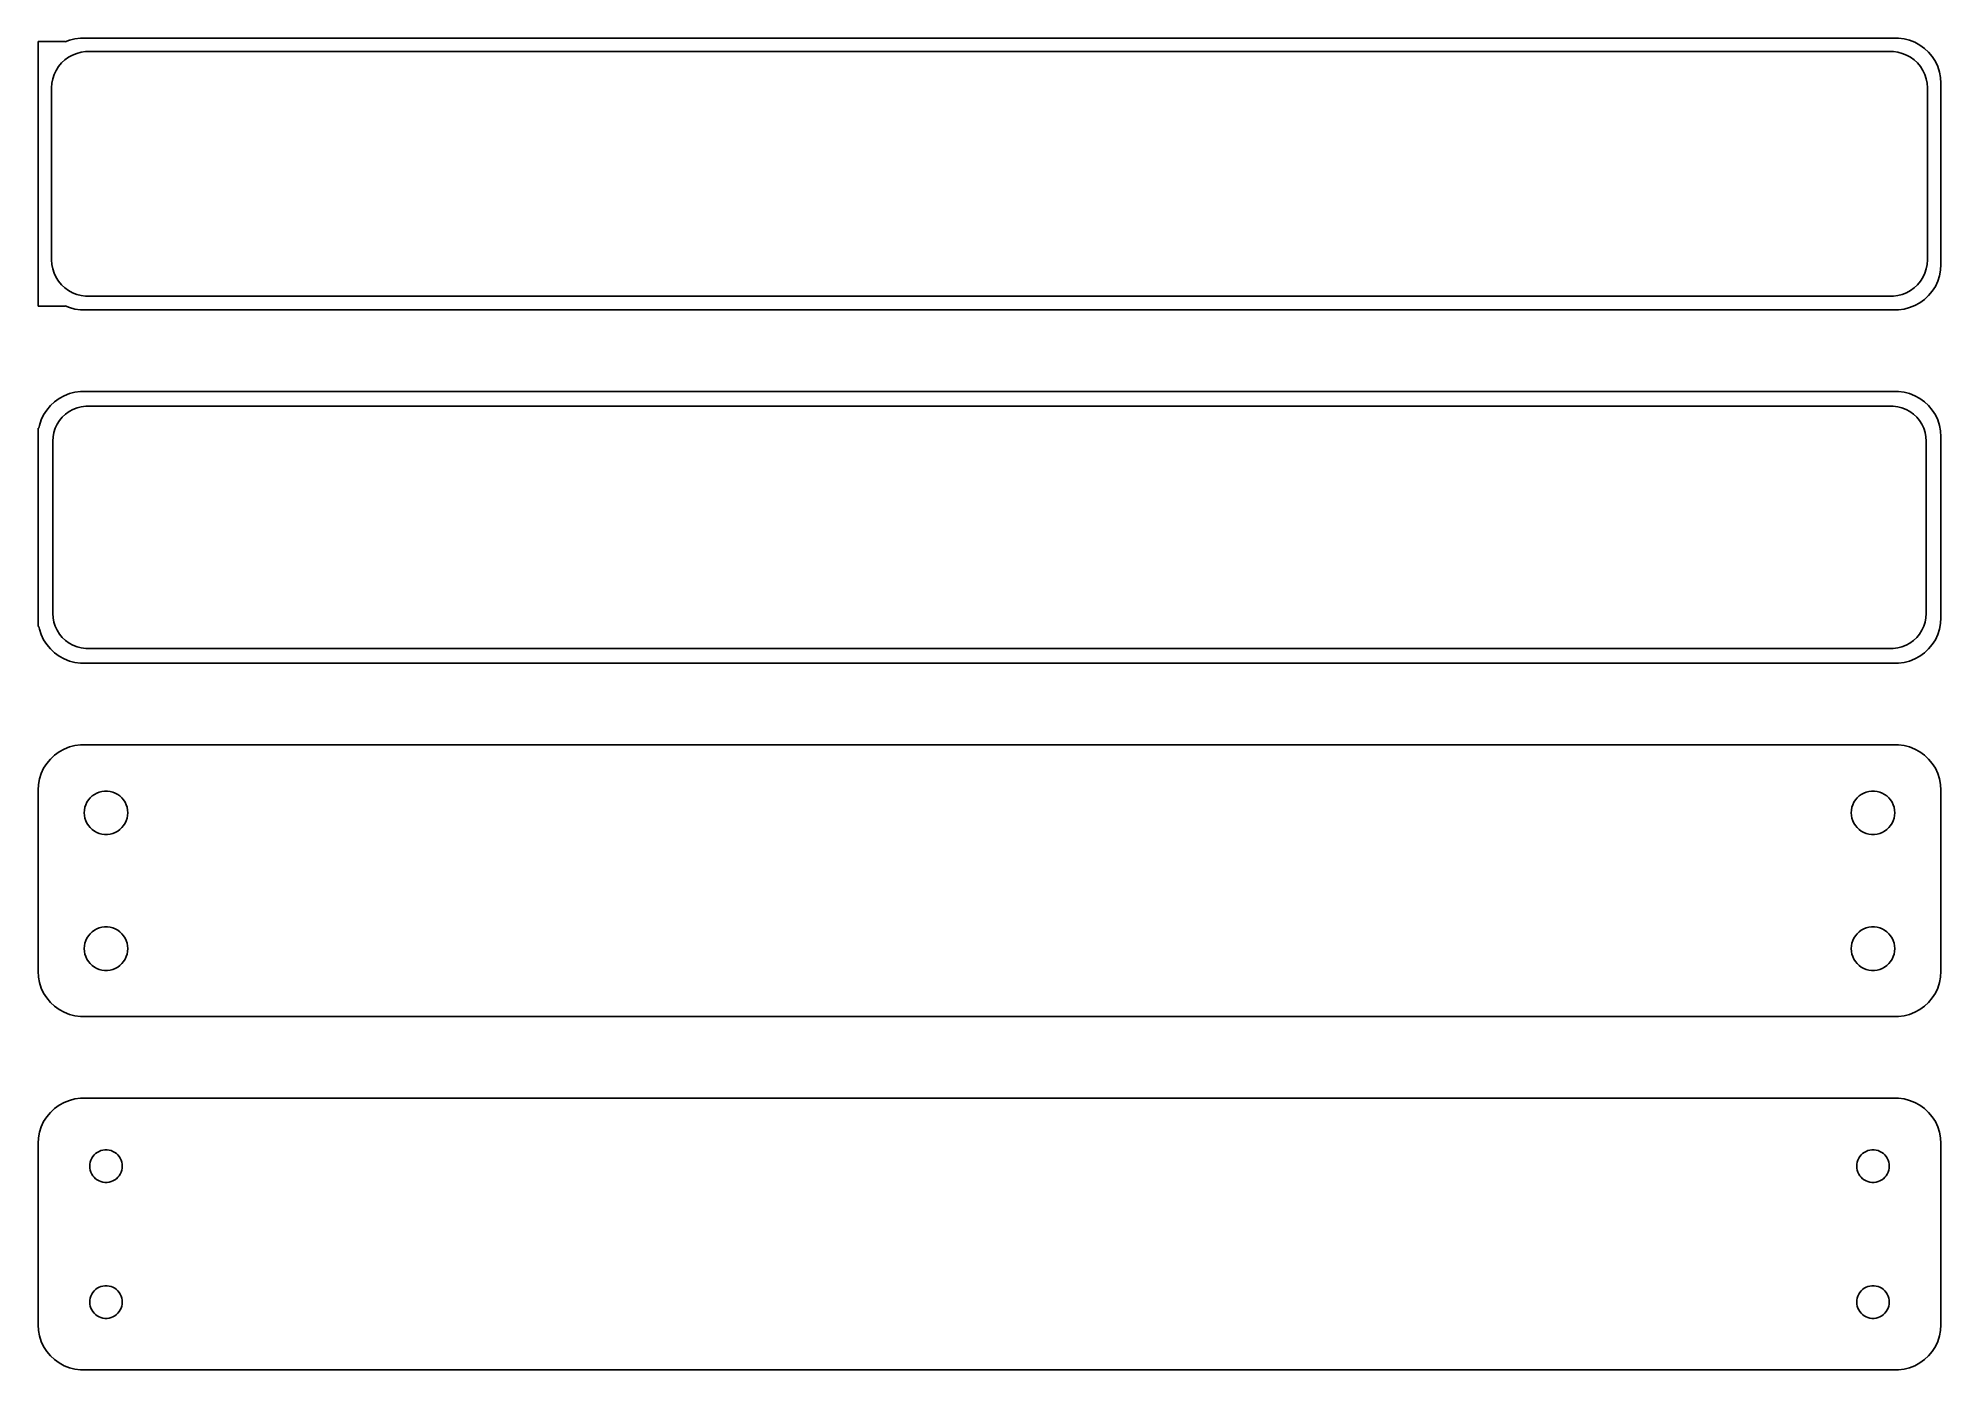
# Model space of a CAD drawing. Header units: metres. Extents: x -105 to 105, y 102 to 249.
import ezdxf

# ---------------------------------------------------------------- set-up
doc = ezdxf.new("R2010")
doc.units = ezdxf.units.M

msp = doc.modelspace()

# ---------------------------------------------------------------- linework, layer by layer
for p, q in [((-102, 248.615), (-105, 248.615)), ((-105, 248.615), (-105, 219.385)), ((-101.545, 248.755), (-102, 248.575)), ((-102, 248.575), (-102, 248.615)), ((-100.937, 248.911), (-101.545, 248.755)), ((-100.314, 248.99), (-100.937, 248.911)), ((100.314, 248.99), (-100.314, 248.99)), ((100.937, 248.911), (100.314, 248.99)), ((101.545, 248.755), (100.937, 248.911)), ((102.129, 248.524), (101.545, 248.755)), ((102.679, 248.222), (102.129, 248.524)), ((103.187, 247.853), (102.679, 248.222)), ((103.645, 247.423), (103.187, 247.853)), ((-103.005, 245.427), (-102.736, 245.851)), ((-102.736, 245.851), (-102.416, 246.238)), ((-102.416, 246.238), (-102.05, 246.582)), ((-102.05, 246.582), (-101.643, 246.877)), ((-101.643, 246.877), (-101.203, 247.119)), ((-101.203, 247.119), (-100.736, 247.304)), ((-100.736, 247.304), (-100.25, 247.429)), ((-100.25, 247.429), (-99.7512, 247.492)), ((-99.7512, 247.492), (99.7512, 247.492)), ((99.7512, 247.492), (100.25, 247.429)), ((100.25, 247.429), (100.736, 247.304)), ((100.736, 247.304), (101.203, 247.119)), ((101.203, 247.119), (101.643, 246.877)), ((101.643, 246.877), (102.05, 246.582)), ((102.05, 246.582), (102.416, 246.238)), ((102.416, 246.238), (102.736, 245.851)), ((102.736, 245.851), (103.005, 245.427)), ((104.045, 246.939), (103.645, 247.423)), ((104.382, 246.409), (104.045, 246.939)), ((104.649, 245.841), (104.382, 246.409)), ((104.843, 245.243), (104.649, 245.841)), ((-103.5, 243.5), (-103.468, 244.001)), ((-103.468, 244.001), (-103.374, 244.495)), ((-103.374, 244.495), (-103.219, 244.972)), ((-103.219, 244.972), (-103.005, 245.427)), ((103.005, 245.427), (103.219, 244.972)), ((103.219, 244.972), (103.374, 244.495)), ((103.374, 244.495), (103.468, 244.001)), ((103.468, 244.001), (103.5, 243.5)), ((104.961, 244.627), (104.843, 245.243)), ((105, 244), (104.961, 244.627)), ((105, 224), (105, 244)), ((-103.5, 224.5), (-103.5, 243.5)), ((103.5, 243.5), (103.5, 224.5)), ((-103.468, 223.999), (-103.5, 224.5)), ((-103.374, 223.505), (-103.468, 223.999)), ((-103.219, 223.028), (-103.374, 223.505)), ((-103.005, 222.573), (-103.219, 223.028)), ((103.219, 223.028), (103.005, 222.573)), ((103.374, 223.505), (103.219, 223.028)), ((103.468, 223.999), (103.374, 223.505)), ((103.5, 224.5), (103.468, 223.999)), ((104.649, 222.159), (104.843, 222.757)), ((104.843, 222.757), (104.961, 223.373)), ((104.961, 223.373), (105, 224)), ((-102.736, 222.149), (-103.005, 222.573)), ((-102.416, 221.762), (-102.736, 222.149)), ((-102.05, 221.418), (-102.416, 221.762)), ((-101.643, 221.123), (-102.05, 221.418)), ((-101.203, 220.881), (-101.643, 221.123)), ((-100.736, 220.696), (-101.203, 220.881)), ((-100.25, 220.571), (-100.736, 220.696)), ((-99.7512, 220.508), (-100.25, 220.571)), ((99.7512, 220.508), (-99.7512, 220.508)), ((100.25, 220.571), (99.7512, 220.508)), ((100.736, 220.696), (100.25, 220.571)), ((101.203, 220.881), (100.736, 220.696)), ((101.643, 221.123), (101.203, 220.881)), ((102.05, 221.418), (101.643, 221.123)), ((102.416, 221.762), (102.05, 221.418)), ((102.736, 222.149), (102.416, 221.762)), ((103.005, 222.573), (102.736, 222.149)), ((103.187, 220.147), (103.645, 220.577)), ((103.645, 220.577), (104.045, 221.061)), ((104.045, 221.061), (104.382, 221.591)), ((104.382, 221.591), (104.649, 222.159)), ((-105, 219.385), (-102, 219.385)), ((-102, 219.385), (-102, 219.425)), ((-102, 219.425), (-101.545, 219.245)), ((-101.545, 219.245), (-100.937, 219.089)), ((-100.937, 219.089), (-100.314, 219.01)), ((-100.314, 219.01), (100.314, 219.01)), ((100.314, 219.01), (100.937, 219.089)), ((100.937, 219.089), (101.545, 219.245)), ((101.545, 219.245), (102.129, 219.476)), ((102.129, 219.476), (102.679, 219.778)), ((102.679, 219.778), (103.187, 220.147)), ((-104.045, 207.939), (-104.382, 207.409)), ((-103.645, 208.423), (-104.045, 207.939)), ((-103.187, 208.853), (-103.645, 208.423)), ((-102.679, 209.222), (-103.187, 208.853)), ((-102.129, 209.524), (-102.679, 209.222)), ((-101.545, 209.755), (-102.129, 209.524)), ((-101.575, 207.77), (-101.149, 208.004)), ((-100.937, 209.911), (-101.545, 209.755)), ((-101.149, 208.004), (-100.697, 208.183)), ((-100.314, 209.99), (-100.937, 209.911)), ((-100.697, 208.183), (-100.226, 208.304)), ((100.314, 209.99), (-100.314, 209.99)), ((-100.226, 208.304), (-99.7432, 208.365)), ((-99.7432, 208.365), (99.7432, 208.365)), ((99.7432, 208.365), (100.226, 208.304)), ((100.226, 208.304), (100.697, 208.183)), ((100.937, 209.911), (100.314, 209.99)), ((100.697, 208.183), (101.149, 208.004)), ((101.545, 209.755), (100.937, 209.911)), ((101.149, 208.004), (101.575, 207.77)), ((102.129, 209.524), (101.545, 209.755)), ((102.679, 209.222), (102.129, 209.524)), ((103.187, 208.853), (102.679, 209.222)), ((103.645, 208.423), (103.187, 208.853)), ((104.045, 207.939), (103.645, 208.423)), ((104.382, 207.409), (104.045, 207.939)), ((-104.9, 205.944), (-105, 205.944)), ((-105, 205.944), (-105, 184.056)), ((-104.843, 206.243), (-104.9, 205.944)), ((-104.649, 206.841), (-104.843, 206.243)), ((-104.382, 207.409), (-104.649, 206.841)), ((-103.251, 205.463), (-103.101, 205.926)), ((-103.101, 205.926), (-102.894, 206.366)), ((-102.894, 206.366), (-102.633, 206.776)), ((-102.633, 206.776), (-102.323, 207.151)), ((-102.323, 207.151), (-101.969, 207.484)), ((-101.969, 207.484), (-101.575, 207.77)), ((101.575, 207.77), (101.969, 207.484)), ((101.969, 207.484), (102.323, 207.151)), ((102.323, 207.151), (102.633, 206.776)), ((102.633, 206.776), (102.894, 206.366)), ((102.894, 206.366), (103.101, 205.926)), ((103.101, 205.926), (103.251, 205.463)), ((104.649, 206.841), (104.382, 207.409)), ((104.843, 206.243), (104.649, 206.841)), ((104.961, 205.627), (104.843, 206.243)), ((-103.373, 204.5), (-103.342, 204.985)), ((-103.373, 185.5), (-103.373, 204.5)), ((-103.342, 204.985), (-103.251, 205.463)), ((103.251, 205.463), (103.342, 204.985)), ((103.342, 204.985), (103.373, 204.5)), ((103.373, 204.5), (103.373, 185.5)), ((105, 205), (104.961, 205.627)), ((105, 185), (105, 205)), ((-103.342, 185.015), (-103.373, 185.5)), ((-103.251, 184.537), (-103.342, 185.015)), ((103.342, 185.015), (103.251, 184.537)), ((103.373, 185.5), (103.342, 185.015)), ((104.961, 184.373), (105, 185)), ((-105, 184.056), (-104.9, 184.056)), ((-104.9, 184.056), (-104.843, 183.757)), ((-104.843, 183.757), (-104.649, 183.159)), ((-104.649, 183.159), (-104.382, 182.591)), ((-103.101, 184.074), (-103.251, 184.537)), ((-102.894, 183.634), (-103.101, 184.074)), ((-102.633, 183.224), (-102.894, 183.634)), ((-102.323, 182.849), (-102.633, 183.224)), ((-101.969, 182.516), (-102.323, 182.849)), ((102.323, 182.849), (101.969, 182.516)), ((102.633, 183.224), (102.323, 182.849)), ((102.894, 183.634), (102.633, 183.224)), ((103.101, 184.074), (102.894, 183.634)), ((103.251, 184.537), (103.101, 184.074)), ((104.382, 182.591), (104.649, 183.159)), ((104.649, 183.159), (104.843, 183.757)), ((104.843, 183.757), (104.961, 184.373)), ((-104.382, 182.591), (-104.045, 182.061)), ((-104.045, 182.061), (-103.645, 181.577)), ((-103.645, 181.577), (-103.187, 181.147)), ((-103.187, 181.147), (-102.679, 180.778)), ((-102.679, 180.778), (-102.129, 180.476)), ((-101.575, 182.23), (-101.969, 182.516)), ((-101.149, 181.996), (-101.575, 182.23)), ((-100.697, 181.817), (-101.149, 181.996)), ((-100.226, 181.696), (-100.697, 181.817)), ((-99.7432, 181.635), (-100.226, 181.696)), ((99.7432, 181.635), (-99.7432, 181.635)), ((100.226, 181.696), (99.7432, 181.635)), ((100.697, 181.817), (100.226, 181.696)), ((101.149, 181.996), (100.697, 181.817)), ((101.575, 182.23), (101.149, 181.996)), ((101.969, 182.516), (101.575, 182.23)), ((102.129, 180.476), (102.679, 180.778)), ((102.679, 180.778), (103.187, 181.147)), ((103.187, 181.147), (103.645, 181.577)), ((103.645, 181.577), (104.045, 182.061)), ((104.045, 182.061), (104.382, 182.591)), ((-102.129, 180.476), (-101.545, 180.245)), ((-101.545, 180.245), (-100.937, 180.089)), ((-100.937, 180.089), (-100.314, 180.01)), ((-100.314, 180.01), (100.314, 180.01)), ((100.314, 180.01), (100.937, 180.089)), ((100.937, 180.089), (101.545, 180.245)), ((101.545, 180.245), (102.129, 180.476)), ((-102.679, 170.222), (-103.187, 169.853)), ((-102.129, 170.524), (-102.679, 170.222)), ((-101.545, 170.755), (-102.129, 170.524)), ((-100.937, 170.911), (-101.545, 170.755)), ((-100.314, 170.99), (-100.937, 170.911)), ((100.314, 170.99), (-100.314, 170.99)), ((100.937, 170.911), (100.314, 170.99)), ((101.545, 170.755), (100.937, 170.911)), ((102.129, 170.524), (101.545, 170.755)), ((102.679, 170.222), (102.129, 170.524)), ((103.187, 169.853), (102.679, 170.222)), ((-104.382, 168.409), (-104.649, 167.841)), ((-104.045, 168.939), (-104.382, 168.409)), ((-103.645, 169.423), (-104.045, 168.939)), ((-103.187, 169.853), (-103.645, 169.423)), ((103.645, 169.423), (103.187, 169.853)), ((104.045, 168.939), (103.645, 169.423)), ((104.382, 168.409), (104.045, 168.939)), ((104.649, 167.841), (104.382, 168.409)), ((-104.961, 166.627), (-105, 166)), ((-105, 166), (-105, 146)), ((-104.843, 167.243), (-104.961, 166.627)), ((-104.649, 167.841), (-104.843, 167.243)), ((104.843, 167.243), (104.649, 167.841)), ((104.961, 166.627), (104.843, 167.243)), ((105, 166), (104.961, 166.627)), ((105, 146), (105, 166)), ((-99.9, 163.5), (-99.8811, 163.801)), ((-99.8811, 163.801), (-99.8246, 164.097)), ((-99.8246, 164.097), (-99.7315, 164.383)), ((-99.7315, 164.383), (-99.6031, 164.656)), ((-99.6031, 164.656), (-99.4416, 164.911)), ((-99.4416, 164.911), (-99.2495, 165.143)), ((-99.2495, 165.143), (-99.0298, 165.349)), ((-99.0298, 165.349), (-98.786, 165.526)), ((-98.786, 165.526), (-98.5219, 165.672)), ((-98.5219, 165.672), (-98.2416, 165.783)), ((-98.2416, 165.783), (-97.9497, 165.857)), ((-97.9497, 165.857), (-97.6507, 165.895)), ((-97.6507, 165.895), (-97.3493, 165.895)), ((-97.3493, 165.895), (-97.0503, 165.857)), ((-97.0503, 165.857), (-96.7584, 165.783)), ((-96.7584, 165.783), (-96.4781, 165.672)), ((-96.4781, 165.672), (-96.214, 165.526)), ((-96.214, 165.526), (-95.9702, 165.349)), ((-95.9702, 165.349), (-95.7505, 165.143)), ((-95.7505, 165.143), (-95.5583, 164.911)), ((-95.5583, 164.911), (-95.3969, 164.656)), ((-95.3969, 164.656), (-95.2685, 164.383)), ((-95.2685, 164.383), (-95.1754, 164.097)), ((-95.1754, 164.097), (-95.1189, 163.801)), ((-95.1189, 163.801), (-95.1, 163.5)), ((95.1, 163.5), (95.1189, 163.801)), ((95.1189, 163.801), (95.1754, 164.097)), ((95.1754, 164.097), (95.2685, 164.383)), ((95.2685, 164.383), (95.3969, 164.656)), ((95.3969, 164.656), (95.5583, 164.911)), ((95.5583, 164.911), (95.7505, 165.143)), ((95.7505, 165.143), (95.9702, 165.349)), ((95.9702, 165.349), (96.214, 165.526)), ((96.214, 165.526), (96.4781, 165.672)), ((96.4781, 165.672), (96.7584, 165.783)), ((96.7584, 165.783), (97.0503, 165.857)), ((97.0503, 165.857), (97.3493, 165.895)), ((97.3493, 165.895), (97.6507, 165.895)), ((97.6507, 165.895), (97.9497, 165.857)), ((97.9497, 165.857), (98.2416, 165.783)), ((98.2416, 165.783), (98.5219, 165.672)), ((98.5219, 165.672), (98.786, 165.526)), ((98.786, 165.526), (99.0298, 165.349)), ((99.0298, 165.349), (99.2495, 165.143)), ((99.2495, 165.143), (99.4416, 164.911)), ((99.4416, 164.911), (99.6031, 164.656)), ((99.6031, 164.656), (99.7315, 164.383)), ((99.7315, 164.383), (99.8246, 164.097)), ((99.8246, 164.097), (99.8811, 163.801)), ((99.8811, 163.801), (99.9, 163.5)), ((-99.8811, 163.199), (-99.9, 163.5)), ((-99.8246, 162.903), (-99.8811, 163.199)), ((-99.7315, 162.617), (-99.8246, 162.903)), ((-99.6031, 162.344), (-99.7315, 162.617)), ((-99.4416, 162.089), (-99.6031, 162.344)), ((-99.2495, 161.857), (-99.4416, 162.089)), ((-99.0298, 161.651), (-99.2495, 161.857)), ((-95.7505, 161.857), (-95.9702, 161.651)), ((-95.5583, 162.089), (-95.7505, 161.857)), ((-95.3969, 162.344), (-95.5583, 162.089)), ((-95.2685, 162.617), (-95.3969, 162.344)), ((-95.1754, 162.903), (-95.2685, 162.617)), ((-95.1189, 163.199), (-95.1754, 162.903)), ((-95.1, 163.5), (-95.1189, 163.199)), ((95.1189, 163.199), (95.1, 163.5)), ((95.1754, 162.903), (95.1189, 163.199)), ((95.2685, 162.617), (95.1754, 162.903)), ((95.3969, 162.344), (95.2685, 162.617)), ((95.5583, 162.089), (95.3969, 162.344)), ((95.7505, 161.857), (95.5583, 162.089)), ((95.9702, 161.651), (95.7505, 161.857)), ((99.2495, 161.857), (99.0298, 161.651)), ((99.4416, 162.089), (99.2495, 161.857)), ((99.6031, 162.344), (99.4416, 162.089)), ((99.7315, 162.617), (99.6031, 162.344)), ((99.8246, 162.903), (99.7315, 162.617)), ((99.8811, 163.199), (99.8246, 162.903)), ((99.9, 163.5), (99.8811, 163.199)), ((-98.786, 161.474), (-99.0298, 161.651)), ((-98.5219, 161.328), (-98.786, 161.474)), ((-98.2416, 161.217), (-98.5219, 161.328)), ((-97.9497, 161.143), (-98.2416, 161.217)), ((-97.6507, 161.105), (-97.9497, 161.143)), ((-97.3493, 161.105), (-97.6507, 161.105)), ((-97.0503, 161.143), (-97.3493, 161.105)), ((-96.7584, 161.217), (-97.0503, 161.143)), ((-96.4781, 161.328), (-96.7584, 161.217)), ((-96.214, 161.474), (-96.4781, 161.328)), ((-95.9702, 161.651), (-96.214, 161.474)), ((96.214, 161.474), (95.9702, 161.651)), ((96.4781, 161.328), (96.214, 161.474)), ((96.7584, 161.217), (96.4781, 161.328)), ((97.0503, 161.143), (96.7584, 161.217)), ((97.3493, 161.105), (97.0503, 161.143)), ((97.6507, 161.105), (97.3493, 161.105)), ((97.9497, 161.143), (97.6507, 161.105)), ((98.2416, 161.217), (97.9497, 161.143)), ((98.5219, 161.328), (98.2416, 161.217)), ((98.786, 161.474), (98.5219, 161.328)), ((99.0298, 161.651), (98.786, 161.474)), ((-99.8246, 149.097), (-99.7315, 149.383)), ((-99.7315, 149.383), (-99.6031, 149.656)), ((-99.6031, 149.656), (-99.4416, 149.911)), ((-99.4416, 149.911), (-99.2495, 150.143)), ((-99.2495, 150.143), (-99.0298, 150.349)), ((-99.0298, 150.349), (-98.786, 150.526)), ((-98.786, 150.526), (-98.5219, 150.672)), ((-98.5219, 150.672), (-98.2416, 150.783)), ((-98.2416, 150.783), (-97.9497, 150.857)), ((-97.9497, 150.857), (-97.6507, 150.895)), ((-97.6507, 150.895), (-97.3493, 150.895)), ((-97.3493, 150.895), (-97.0503, 150.857)), ((-97.0503, 150.857), (-96.7584, 150.783)), ((-96.7584, 150.783), (-96.4781, 150.672)), ((-96.4781, 150.672), (-96.214, 150.526)), ((-96.214, 150.526), (-95.9702, 150.349)), ((-95.9702, 150.349), (-95.7505, 150.143)), ((-95.7505, 150.143), (-95.5583, 149.911)), ((-95.5583, 149.911), (-95.3969, 149.656)), ((-95.3969, 149.656), (-95.2685, 149.383)), ((-95.2685, 149.383), (-95.1754, 149.097)), ((95.1754, 149.097), (95.2685, 149.383)), ((95.2685, 149.383), (95.3969, 149.656)), ((95.3969, 149.656), (95.5583, 149.911)), ((95.5583, 149.911), (95.7505, 150.143)), ((95.7505, 150.143), (95.9702, 150.349)), ((95.9702, 150.349), (96.214, 150.526)), ((96.214, 150.526), (96.4781, 150.672)), ((96.4781, 150.672), (96.7584, 150.783)), ((96.7584, 150.783), (97.0503, 150.857)), ((97.0503, 150.857), (97.3493, 150.895)), ((97.3493, 150.895), (97.6507, 150.895)), ((97.6507, 150.895), (97.9497, 150.857)), ((97.9497, 150.857), (98.2416, 150.783)), ((98.2416, 150.783), (98.5219, 150.672)), ((98.5219, 150.672), (98.786, 150.526)), ((98.786, 150.526), (99.0298, 150.349)), ((99.0298, 150.349), (99.2495, 150.143)), ((99.2495, 150.143), (99.4416, 149.911)), ((99.4416, 149.911), (99.6031, 149.656)), ((99.6031, 149.656), (99.7315, 149.383)), ((99.7315, 149.383), (99.8246, 149.097)), ((-99.9, 148.5), (-99.8811, 148.801)), ((-99.8811, 148.199), (-99.9, 148.5)), ((-99.8811, 148.801), (-99.8246, 149.097)), ((-99.8246, 147.903), (-99.8811, 148.199)), ((-99.7315, 147.617), (-99.8246, 147.903)), ((-99.6031, 147.344), (-99.7315, 147.617)), ((-99.4416, 147.089), (-99.6031, 147.344)), ((-99.2495, 146.857), (-99.4416, 147.089)), ((-95.5583, 147.089), (-95.7505, 146.857)), ((-95.3969, 147.344), (-95.5583, 147.089)), ((-95.2685, 147.617), (-95.3969, 147.344)), ((-95.1754, 147.903), (-95.2685, 147.617)), ((-95.1754, 149.097), (-95.1189, 148.801)), ((-95.1189, 148.199), (-95.1754, 147.903)), ((-95.1189, 148.801), (-95.1, 148.5)), ((-95.1, 148.5), (-95.1189, 148.199)), ((95.1, 148.5), (95.1189, 148.801)), ((95.1189, 148.199), (95.1, 148.5)), ((95.1189, 148.801), (95.1754, 149.097)), ((95.1754, 147.903), (95.1189, 148.199)), ((95.2685, 147.617), (95.1754, 147.903)), ((95.3969, 147.344), (95.2685, 147.617)), ((95.5583, 147.089), (95.3969, 147.344)), ((95.7505, 146.857), (95.5583, 147.089)), ((99.4416, 147.089), (99.2495, 146.857)), ((99.6031, 147.344), (99.4416, 147.089)), ((99.7315, 147.617), (99.6031, 147.344)), ((99.8246, 147.903), (99.7315, 147.617)), ((99.8246, 149.097), (99.8811, 148.801)), ((99.8811, 148.199), (99.8246, 147.903)), ((99.8811, 148.801), (99.9, 148.5)), ((99.9, 148.5), (99.8811, 148.199)), ((-105, 146), (-104.961, 145.373)), ((-104.961, 145.373), (-104.843, 144.757)), ((-99.0298, 146.651), (-99.2495, 146.857)), ((-98.786, 146.474), (-99.0298, 146.651)), ((-98.5219, 146.328), (-98.786, 146.474)), ((-98.2416, 146.217), (-98.5219, 146.328)), ((-97.9497, 146.143), (-98.2416, 146.217)), ((-97.6507, 146.105), (-97.9497, 146.143)), ((-97.3493, 146.105), (-97.6507, 146.105)), ((-97.0503, 146.143), (-97.3493, 146.105)), ((-96.7584, 146.217), (-97.0503, 146.143)), ((-96.4781, 146.328), (-96.7584, 146.217)), ((-96.214, 146.474), (-96.4781, 146.328)), ((-95.9702, 146.651), (-96.214, 146.474)), ((-95.7505, 146.857), (-95.9702, 146.651)), ((95.9702, 146.651), (95.7505, 146.857)), ((96.214, 146.474), (95.9702, 146.651)), ((96.4781, 146.328), (96.214, 146.474)), ((96.7584, 146.217), (96.4781, 146.328)), ((97.0503, 146.143), (96.7584, 146.217)), ((97.3493, 146.105), (97.0503, 146.143)), ((97.6507, 146.105), (97.3493, 146.105)), ((97.9497, 146.143), (97.6507, 146.105)), ((98.2416, 146.217), (97.9497, 146.143)), ((98.5219, 146.328), (98.2416, 146.217)), ((98.786, 146.474), (98.5219, 146.328)), ((99.0298, 146.651), (98.786, 146.474)), ((99.2495, 146.857), (99.0298, 146.651)), ((104.843, 144.757), (104.961, 145.373)), ((104.961, 145.373), (105, 146)), ((-104.843, 144.757), (-104.649, 144.159)), ((-104.649, 144.159), (-104.382, 143.591)), ((-104.382, 143.591), (-104.045, 143.061)), ((-104.045, 143.061), (-103.645, 142.577)), ((103.645, 142.577), (104.045, 143.061)), ((104.045, 143.061), (104.382, 143.591)), ((104.382, 143.591), (104.649, 144.159)), ((104.649, 144.159), (104.843, 144.757)), ((-103.645, 142.577), (-103.187, 142.147)), ((-103.187, 142.147), (-102.679, 141.778)), ((-102.679, 141.778), (-102.129, 141.476)), ((-102.129, 141.476), (-101.545, 141.245)), ((-101.545, 141.245), (-100.937, 141.089)), ((-100.937, 141.089), (-100.314, 141.01)), ((-100.314, 141.01), (100.314, 141.01)), ((100.314, 141.01), (100.937, 141.089)), ((100.937, 141.089), (101.545, 141.245)), ((101.545, 141.245), (102.129, 141.476)), ((102.129, 141.476), (102.679, 141.778)), ((102.679, 141.778), (103.187, 142.147)), ((103.187, 142.147), (103.645, 142.577)), ((-103.645, 130.423), (-104.045, 129.939)), ((-103.187, 130.853), (-103.645, 130.423)), ((-102.679, 131.222), (-103.187, 130.853)), ((-102.129, 131.524), (-102.679, 131.222)), ((-101.545, 131.755), (-102.129, 131.524)), ((-100.937, 131.911), (-101.545, 131.755)), ((-100.314, 131.99), (-100.937, 131.911)), ((100.314, 131.99), (-100.314, 131.99)), ((100.937, 131.911), (100.314, 131.99)), ((101.545, 131.755), (100.937, 131.911)), ((102.129, 131.524), (101.545, 131.755)), ((102.679, 131.222), (102.129, 131.524)), ((103.187, 130.853), (102.679, 131.222)), ((103.645, 130.423), (103.187, 130.853)), ((104.045, 129.939), (103.645, 130.423)), ((-104.843, 128.243), (-104.961, 127.627)), ((-104.649, 128.841), (-104.843, 128.243)), ((-104.382, 129.409), (-104.649, 128.841)), ((-104.045, 129.939), (-104.382, 129.409)), ((104.382, 129.409), (104.045, 129.939)), ((104.649, 128.841), (104.382, 129.409)), ((104.843, 128.243), (104.649, 128.841)), ((104.961, 127.627), (104.843, 128.243)), ((-104.961, 127.627), (-105, 127)), ((-105, 127), (-105, 107)), ((-98.6474, 125.887), (-98.4645, 126.02)), ((-98.4645, 126.02), (-98.2664, 126.129)), ((-98.2664, 126.129), (-98.0562, 126.212)), ((-98.0562, 126.212), (-97.8373, 126.268)), ((-97.8373, 126.268), (-97.613, 126.296)), ((-97.613, 126.296), (-97.387, 126.296)), ((-97.387, 126.296), (-97.1627, 126.268)), ((-97.1627, 126.268), (-96.9438, 126.212)), ((-96.9438, 126.212), (-96.7336, 126.129)), ((-96.7336, 126.129), (-96.5355, 126.02)), ((-96.5355, 126.02), (-96.3526, 125.887)), ((96.3526, 125.887), (96.5355, 126.02)), ((96.5355, 126.02), (96.7336, 126.129)), ((96.7336, 126.129), (96.9438, 126.212)), ((96.9438, 126.212), (97.1627, 126.268)), ((97.1627, 126.268), (97.387, 126.296)), ((97.387, 126.296), (97.613, 126.296)), ((97.613, 126.296), (97.8373, 126.268)), ((97.8373, 126.268), (98.0562, 126.212)), ((98.0562, 126.212), (98.2664, 126.129)), ((98.2664, 126.129), (98.4645, 126.02)), ((98.4645, 126.02), (98.6474, 125.887)), ((105, 127), (104.961, 127.627)), ((105, 107), (105, 127)), ((-99.3, 124.5), (-99.2858, 124.726)), ((-99.2858, 124.274), (-99.3, 124.5)), ((-99.2858, 124.726), (-99.2434, 124.948)), ((-99.2434, 124.052), (-99.2858, 124.274)), ((-99.2434, 124.948), (-99.1736, 125.163)), ((-99.1736, 123.837), (-99.2434, 124.052)), ((-99.1736, 125.163), (-99.0773, 125.367)), ((-99.0773, 125.367), (-98.9562, 125.558)), ((-98.9562, 125.558), (-98.8121, 125.732)), ((-98.8121, 125.732), (-98.6474, 125.887)), ((-96.3526, 125.887), (-96.1879, 125.732)), ((-96.1879, 125.732), (-96.0438, 125.558)), ((-96.0438, 125.558), (-95.9226, 125.367)), ((-95.9226, 125.367), (-95.8264, 125.163)), ((-95.8264, 125.163), (-95.7565, 124.948)), ((-95.7565, 124.052), (-95.8264, 123.837)), ((-95.7565, 124.948), (-95.7142, 124.726)), ((-95.7142, 124.274), (-95.7565, 124.052)), ((-95.7142, 124.726), (-95.7, 124.5)), ((-95.7, 124.5), (-95.7142, 124.274)), ((95.7, 124.5), (95.7142, 124.726)), ((95.7142, 124.274), (95.7, 124.5)), ((95.7142, 124.726), (95.7565, 124.948)), ((95.7565, 124.052), (95.7142, 124.274)), ((95.7565, 124.948), (95.8264, 125.163)), ((95.8264, 123.837), (95.7565, 124.052)), ((95.8264, 125.163), (95.9226, 125.367)), ((95.9226, 125.367), (96.0438, 125.558)), ((96.0438, 125.558), (96.1879, 125.732)), ((96.1879, 125.732), (96.3526, 125.887)), ((98.6474, 125.887), (98.8121, 125.732)), ((98.8121, 125.732), (98.9562, 125.558)), ((98.9562, 125.558), (99.0773, 125.367)), ((99.0773, 125.367), (99.1736, 125.163)), ((99.1736, 125.163), (99.2434, 124.948)), ((99.2434, 124.052), (99.1736, 123.837)), ((99.2434, 124.948), (99.2858, 124.726)), ((99.2858, 124.274), (99.2434, 124.052)), ((99.2858, 124.726), (99.3, 124.5)), ((99.3, 124.5), (99.2858, 124.274)), ((-99.0773, 123.633), (-99.1736, 123.837)), ((-98.9562, 123.442), (-99.0773, 123.633)), ((-98.8121, 123.268), (-98.9562, 123.442)), ((-98.6474, 123.113), (-98.8121, 123.268)), ((-98.4645, 122.98), (-98.6474, 123.113)), ((-98.2664, 122.871), (-98.4645, 122.98)), ((-98.0562, 122.788), (-98.2664, 122.871)), ((-97.8373, 122.732), (-98.0562, 122.788)), ((-97.613, 122.704), (-97.8373, 122.732)), ((-97.387, 122.704), (-97.613, 122.704)), ((-97.1627, 122.732), (-97.387, 122.704)), ((-96.9438, 122.788), (-97.1627, 122.732)), ((-96.7336, 122.871), (-96.9438, 122.788)), ((-96.5355, 122.98), (-96.7336, 122.871)), ((-96.3526, 123.113), (-96.5355, 122.98)), ((-96.1879, 123.268), (-96.3526, 123.113)), ((-96.0438, 123.442), (-96.1879, 123.268)), ((-95.9226, 123.633), (-96.0438, 123.442)), ((-95.8264, 123.837), (-95.9226, 123.633)), ((95.9226, 123.633), (95.8264, 123.837)), ((96.0438, 123.442), (95.9226, 123.633)), ((96.1879, 123.268), (96.0438, 123.442)), ((96.3526, 123.113), (96.1879, 123.268)), ((96.5355, 122.98), (96.3526, 123.113)), ((96.7336, 122.871), (96.5355, 122.98)), ((96.9438, 122.788), (96.7336, 122.871)), ((97.1627, 122.732), (96.9438, 122.788)), ((97.387, 122.704), (97.1627, 122.732)), ((97.613, 122.704), (97.387, 122.704)), ((97.8373, 122.732), (97.613, 122.704)), ((98.0562, 122.788), (97.8373, 122.732)), ((98.2664, 122.871), (98.0562, 122.788)), ((98.4645, 122.98), (98.2664, 122.871)), ((98.6474, 123.113), (98.4645, 122.98)), ((98.8121, 123.268), (98.6474, 123.113)), ((98.9562, 123.442), (98.8121, 123.268)), ((99.0773, 123.633), (98.9562, 123.442)), ((99.1736, 123.837), (99.0773, 123.633)), ((-99.3, 109.5), (-99.2858, 109.726)), ((-99.2858, 109.274), (-99.3, 109.5)), ((-99.2858, 109.726), (-99.2434, 109.948)), ((-99.2434, 109.052), (-99.2858, 109.274)), ((-99.2434, 109.948), (-99.1736, 110.163)), ((-99.1736, 110.163), (-99.0773, 110.367)), ((-99.0773, 110.367), (-98.9562, 110.558)), ((-98.9562, 110.558), (-98.8121, 110.732)), ((-98.8121, 110.732), (-98.6474, 110.887)), ((-98.6474, 110.887), (-98.4645, 111.02)), ((-98.4645, 111.02), (-98.2664, 111.129)), ((-98.2664, 111.129), (-98.0562, 111.212)), ((-98.0562, 111.212), (-97.8373, 111.268)), ((-97.8373, 111.268), (-97.613, 111.296)), ((-97.613, 111.296), (-97.387, 111.296)), ((-97.387, 111.296), (-97.1627, 111.268)), ((-97.1627, 111.268), (-96.9438, 111.212)), ((-96.9438, 111.212), (-96.7336, 111.129)), ((-96.7336, 111.129), (-96.5355, 111.02)), ((-96.5355, 111.02), (-96.3526, 110.887)), ((-96.3526, 110.887), (-96.1879, 110.732)), ((-96.1879, 110.732), (-96.0438, 110.558)), ((-96.0438, 110.558), (-95.9226, 110.367)), ((-95.9226, 110.367), (-95.8264, 110.163)), ((-95.8264, 110.163), (-95.7565, 109.948)), ((-95.7565, 109.948), (-95.7142, 109.726)), ((-95.7142, 109.274), (-95.7565, 109.052)), ((-95.7142, 109.726), (-95.7, 109.5)), ((-95.7, 109.5), (-95.7142, 109.274)), ((95.7, 109.5), (95.7142, 109.726)), ((95.7142, 109.274), (95.7, 109.5)), ((95.7142, 109.726), (95.7565, 109.948)), ((95.7565, 109.052), (95.7142, 109.274)), ((95.7565, 109.948), (95.8264, 110.163)), ((95.8264, 110.163), (95.9226, 110.367)), ((95.9226, 110.367), (96.0438, 110.558)), ((96.0438, 110.558), (96.1879, 110.732)), ((96.1879, 110.732), (96.3526, 110.887)), ((96.3526, 110.887), (96.5355, 111.02)), ((96.5355, 111.02), (96.7336, 111.129)), ((96.7336, 111.129), (96.9438, 111.212)), ((96.9438, 111.212), (97.1627, 111.268)), ((97.1627, 111.268), (97.387, 111.296)), ((97.387, 111.296), (97.613, 111.296)), ((97.613, 111.296), (97.8373, 111.268)), ((97.8373, 111.268), (98.0562, 111.212)), ((98.0562, 111.212), (98.2664, 111.129)), ((98.2664, 111.129), (98.4645, 111.02)), ((98.4645, 111.02), (98.6474, 110.887)), ((98.6474, 110.887), (98.8121, 110.732)), ((98.8121, 110.732), (98.9562, 110.558)), ((98.9562, 110.558), (99.0773, 110.367)), ((99.0773, 110.367), (99.1736, 110.163)), ((99.1736, 110.163), (99.2434, 109.948)), ((99.2434, 109.948), (99.2858, 109.726)), ((99.2858, 109.274), (99.2434, 109.052)), ((99.2858, 109.726), (99.3, 109.5)), ((99.3, 109.5), (99.2858, 109.274)), ((-99.1736, 108.837), (-99.2434, 109.052)), ((-99.0773, 108.633), (-99.1736, 108.837)), ((-98.9562, 108.442), (-99.0773, 108.633)), ((-98.8121, 108.268), (-98.9562, 108.442)), ((-98.6474, 108.113), (-98.8121, 108.268)), ((-98.4645, 107.98), (-98.6474, 108.113)), ((-98.2664, 107.871), (-98.4645, 107.98)), ((-98.0562, 107.788), (-98.2664, 107.871)), ((-97.8373, 107.732), (-98.0562, 107.788)), ((-97.613, 107.704), (-97.8373, 107.732)), ((-97.387, 107.704), (-97.613, 107.704)), ((-97.1627, 107.732), (-97.387, 107.704)), ((-96.9438, 107.788), (-97.1627, 107.732)), ((-96.7336, 107.871), (-96.9438, 107.788)), ((-96.5355, 107.98), (-96.7336, 107.871)), ((-96.3526, 108.113), (-96.5355, 107.98)), ((-96.1879, 108.268), (-96.3526, 108.113)), ((-96.0438, 108.442), (-96.1879, 108.268)), ((-95.9226, 108.633), (-96.0438, 108.442)), ((-95.8264, 108.837), (-95.9226, 108.633)), ((-95.7565, 109.052), (-95.8264, 108.837)), ((95.8264, 108.837), (95.7565, 109.052)), ((95.9226, 108.633), (95.8264, 108.837)), ((96.0438, 108.442), (95.9226, 108.633)), ((96.1879, 108.268), (96.0438, 108.442)), ((96.3526, 108.113), (96.1879, 108.268)), ((96.5355, 107.98), (96.3526, 108.113)), ((96.7336, 107.871), (96.5355, 107.98)), ((96.9438, 107.788), (96.7336, 107.871)), ((97.1627, 107.732), (96.9438, 107.788)), ((97.387, 107.704), (97.1627, 107.732)), ((97.613, 107.704), (97.387, 107.704)), ((97.8373, 107.732), (97.613, 107.704)), ((98.0562, 107.788), (97.8373, 107.732)), ((98.2664, 107.871), (98.0562, 107.788)), ((98.4645, 107.98), (98.2664, 107.871)), ((98.6474, 108.113), (98.4645, 107.98)), ((98.8121, 108.268), (98.6474, 108.113)), ((98.9562, 108.442), (98.8121, 108.268)), ((99.0773, 108.633), (98.9562, 108.442)), ((99.1736, 108.837), (99.0773, 108.633)), ((99.2434, 109.052), (99.1736, 108.837)), ((-105, 107), (-104.961, 106.373)), ((-104.961, 106.373), (-104.843, 105.757)), ((-104.843, 105.757), (-104.649, 105.159)), ((-104.649, 105.159), (-104.382, 104.591)), ((104.382, 104.591), (104.649, 105.159)), ((104.649, 105.159), (104.843, 105.757)), ((104.843, 105.757), (104.961, 106.373)), ((104.961, 106.373), (105, 107)), ((-104.382, 104.591), (-104.045, 104.061)), ((-104.045, 104.061), (-103.645, 103.577)), ((-103.645, 103.577), (-103.187, 103.147)), ((-103.187, 103.147), (-102.679, 102.778)), ((102.679, 102.778), (103.187, 103.147)), ((103.187, 103.147), (103.645, 103.577)), ((103.645, 103.577), (104.045, 104.061)), ((104.045, 104.061), (104.382, 104.591)), ((-102.679, 102.778), (-102.129, 102.476)), ((-102.129, 102.476), (-101.545, 102.245)), ((-101.545, 102.245), (-100.937, 102.089)), ((-100.937, 102.089), (-100.314, 102.01)), ((-100.314, 102.01), (100.314, 102.01)), ((100.314, 102.01), (100.937, 102.089)), ((100.937, 102.089), (101.545, 102.245)), ((101.545, 102.245), (102.129, 102.476)), ((102.129, 102.476), (102.679, 102.778))]:
    msp.add_line(p, q)

doc.saveas('drawing.dxf')
